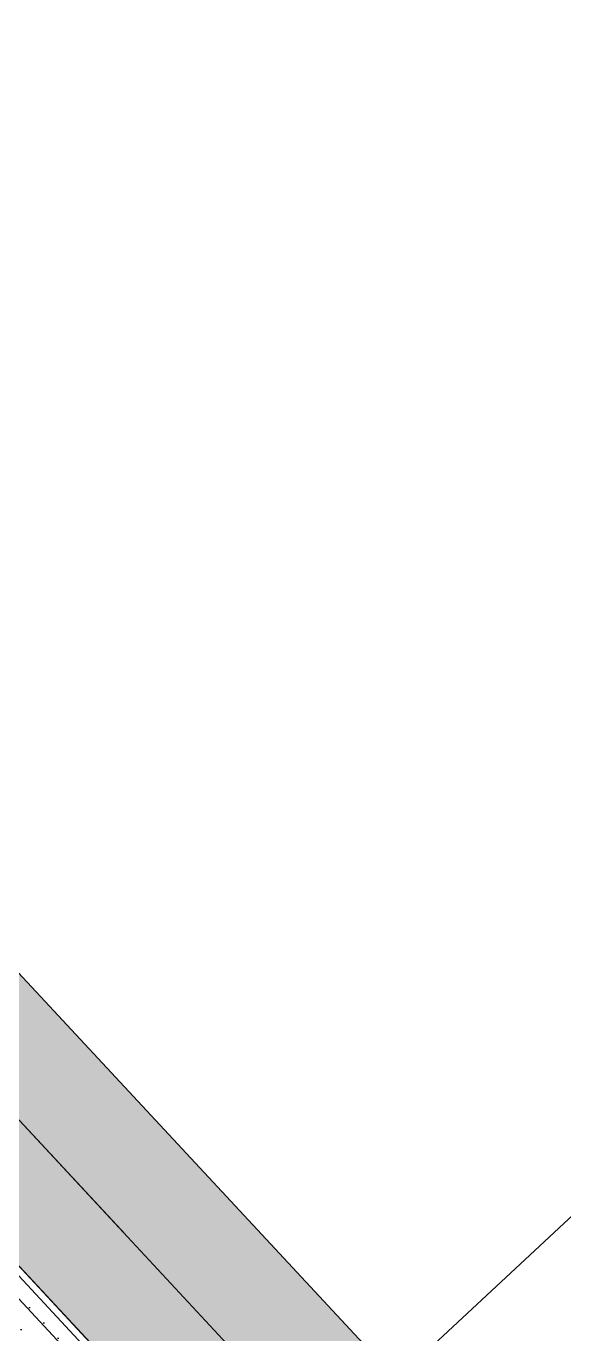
# Model space of a CAD drawing. Header units: millimetres. Extents: x 400382 to 401500, y 4543975 to 4544133.
# Drawn here: x 400490.97 to 400495.02, y 4544027.38 to 4544037.23 of the extents above; entities that cross this region are included whole.
import ezdxf

# ---------------------------------------------------------------- set-up
doc = ezdxf.new("R2010")
doc.units = ezdxf.units.MM
doc.linetypes.add('AKS', pattern=[3, 2.5, -0.25, 0, -0.25])
for name, color, linetype in [('aks prota', 2, 'AKS'), ('kiriş prota', 6, 'Continuous'), ('kolon tarama prota', 252, 'Continuous'), ('merdiven prota', 2, 'Continuous'), ('perde prota', 1, 'Continuous')]:
    doc.layers.add(name, color=color, linetype=linetype)

# ---------------------------------------------------------------- blocks, each defined once
blk = doc.blocks.new('17.60 mekanik')
at = {"layer": 'kolon tarama prota'}
for p, q in [((142795.0628867665, 63571.29653133689), (142408.2170663813, 63571.29653133689)), ((142408.2170663813, 63559.49653133689), (142795.0628867665, 63559.49653133689))]:
    blk.add_line(p, q, dxfattribs=at)

msp = doc.modelspace()

# ---------------------------------------------------------------- hatches: boundary and pattern name
at = {"layer": 'kolon tarama prota'}
h = msp.add_hatch(color=256, dxfattribs=at)
h.dxf.hatch_style = 1
h.paths.add_polyline_path([(400518.6553771547, 4544000.264360633), (400484.8107421543, 4544036.654952744), (400485.1183865746, 4544034.121611849), (400516.7397574103, 4544000.121528585), (400498.5065390202, 4543983.163941871), (400490.4377242671, 4543991.839731889), (400489.1196602872, 4543990.613882247), (400489.8006878658, 4543989.881624481), (400490.0203651958, 4543990.085932754), (400498.2253854647, 4543981.263691183)])
h = msp.add_hatch(dxfattribs=at)
h.set_pattern_fill('DOTS', color=2, scale=0.1, angle=-47.07600604256839)
h.set_pattern_definition([(312.9239939574316, (398997.3648814894, 4544993.930188784), (0.1703024845293347, 0.04999016791465816), [0, -0.15875])])
h.paths.add_polyline_path([(400486.0531510259, 4544024.288999572), (400487.0102408454, 4544025.179129613), (400486.9804386189, 4544025.424540207), (400490.3191265329, 4544028.529647082), (400492.2236673264, 4544026.48183752), (400487.8214864773, 4544022.387641774), (400487.2783097601, 4544022.971678739)])

# ---------------------------------------------------------------- linework, layer by layer
at = {"layer": 'aks prota', "ltscale": 10}
for p, q in [((400524.7599808746, 4543992.599262114), (400411.7644162872, 4544114.094899495)), ((400512.2140643822, 4544006.088943115), (400428.1666244437, 4544096.458837923)), ((400470.470063936, 4544005.384827921), (400496.0025286661, 4544029.130951607))]:
    msp.add_line(p, q, dxfattribs=at)
at = {"layer": 'kiriş prota'}
msp.add_lwpolyline([(400486.0531510259, 4544024.288999572), (400487.0102408454, 4544025.179129613), (400486.9804386189, 4544025.424540207), (400490.3191265329, 4544028.529647082), (400492.2236673264, 4544026.48183752), (400487.8214864479, 4544022.387641676), (400487.2783064875, 4544022.971682259)], dxfattribs=at)
at = {"layer": 'perde prota'}
msp.add_lwpolyline([(400490.4377242671, 4543991.839731889), (400498.5065390202, 4543983.163941871), (400516.7397574103, 4544000.121528585), (400485.1183865746, 4544034.121611849), (400484.8107421543, 4544036.654952744), (400518.6553771547, 4544000.264360633), (400498.2253854647, 4543981.263691183), (400490.0203651958, 4543990.085932754), (400489.8006878658, 4543989.881624481), (400489.1196602872, 4543990.613882247)], dxfattribs=at)

# ---------------------------------------------------------------- block references
at = {"layer": 'merdiven prota', "xscale": 0.01, "yscale": 0.01, "zscale": 0.01, "rotation": 312.9239939574316}
msp.add_blockref('17.60 mekanik', (399055.2216018136, 4544638.047343015), dxfattribs=at)

doc.saveas('drawing.dxf')
